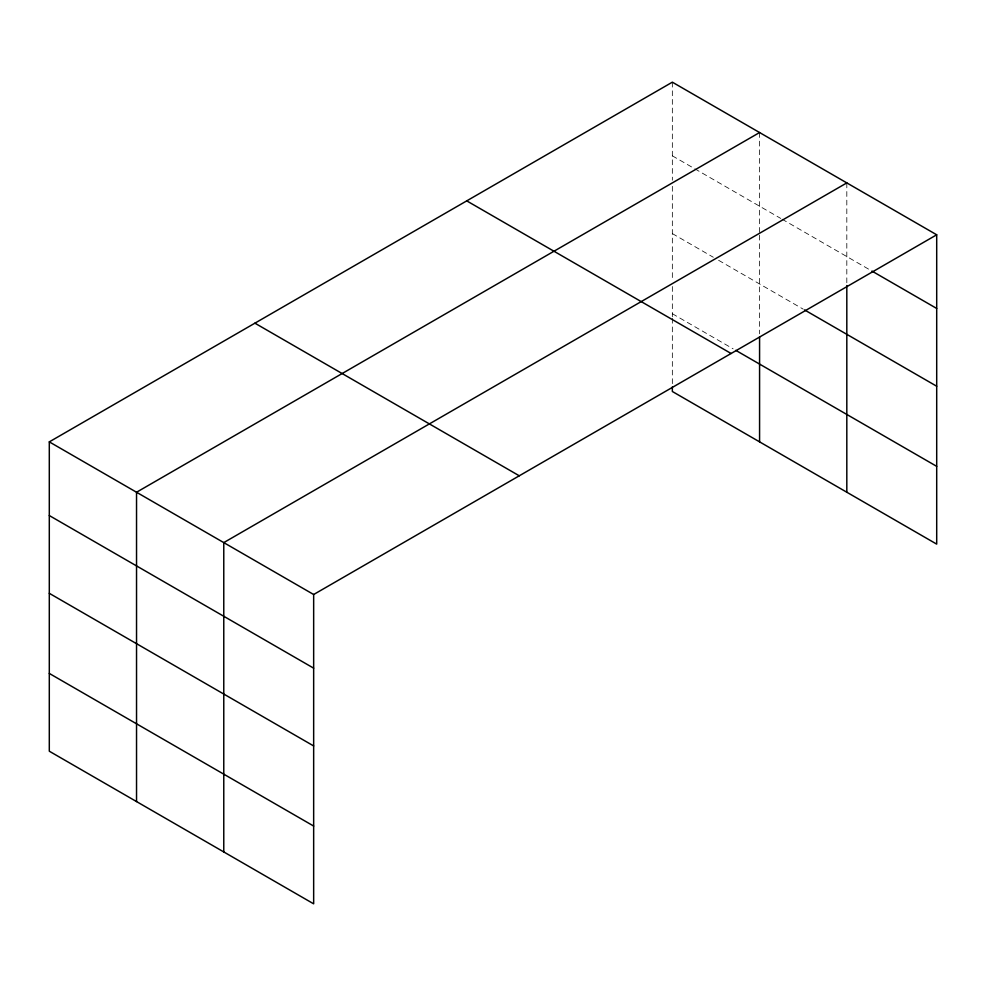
<?xml version="1.0" encoding="UTF-8"?>
<svg xmlns="http://www.w3.org/2000/svg" width="986" height="986" viewBox="0 0 986 986"><rect width="100%" height="100%" fill="white"/><g stroke="black" fill="none" stroke-linecap="round" stroke-linejoin="round"><path stroke-width="0.74" stroke-dasharray="4.93 3.7" d="M672.341 155.825L693.491 168.039M694.81 168.803L780.727 218.411M782.046 219.175L870.613 270.3M672.341 233.596L713.322 257.26M718.609 260.304L803.196 309.148M672.341 313.721L733.14 348.834M846.814 182.903L846.814 284.017M759.577 132.531L759.577 233.645M759.577 235.173L759.577 333.86M672.341 82.171L672.341 180.228M672.341 186.329L672.341 280.468M672.341 286.519L672.341 316.777M672.341 318.305L672.341 383.874"/><path stroke-width="1.48" d="M936.7 234.791L672.341 82.171L49.3 441.876L49.3 751.209L313.659 903.829L313.659 594.509L936.7 234.791L936.7 544.124L672.341 391.491L672.341 386.919M759.577 132.531L136.536 492.248L136.536 801.569M846.814 182.903L223.773 542.608L223.773 851.941M871.932 271.064L936.7 308.458M804.527 309.912L936.7 386.229M735.79 350.35L936.7 466.353M466.735 200.873L731.094 353.493M254.906 323.174L519.265 475.794M49.3 441.876L313.659 594.509M49.3 515.542L313.659 668.163M49.3 593.313L313.659 745.934M49.3 673.438L313.659 826.058M846.814 285.533L846.814 492.224M759.577 336.879L759.577 441.864"/></g></svg>
